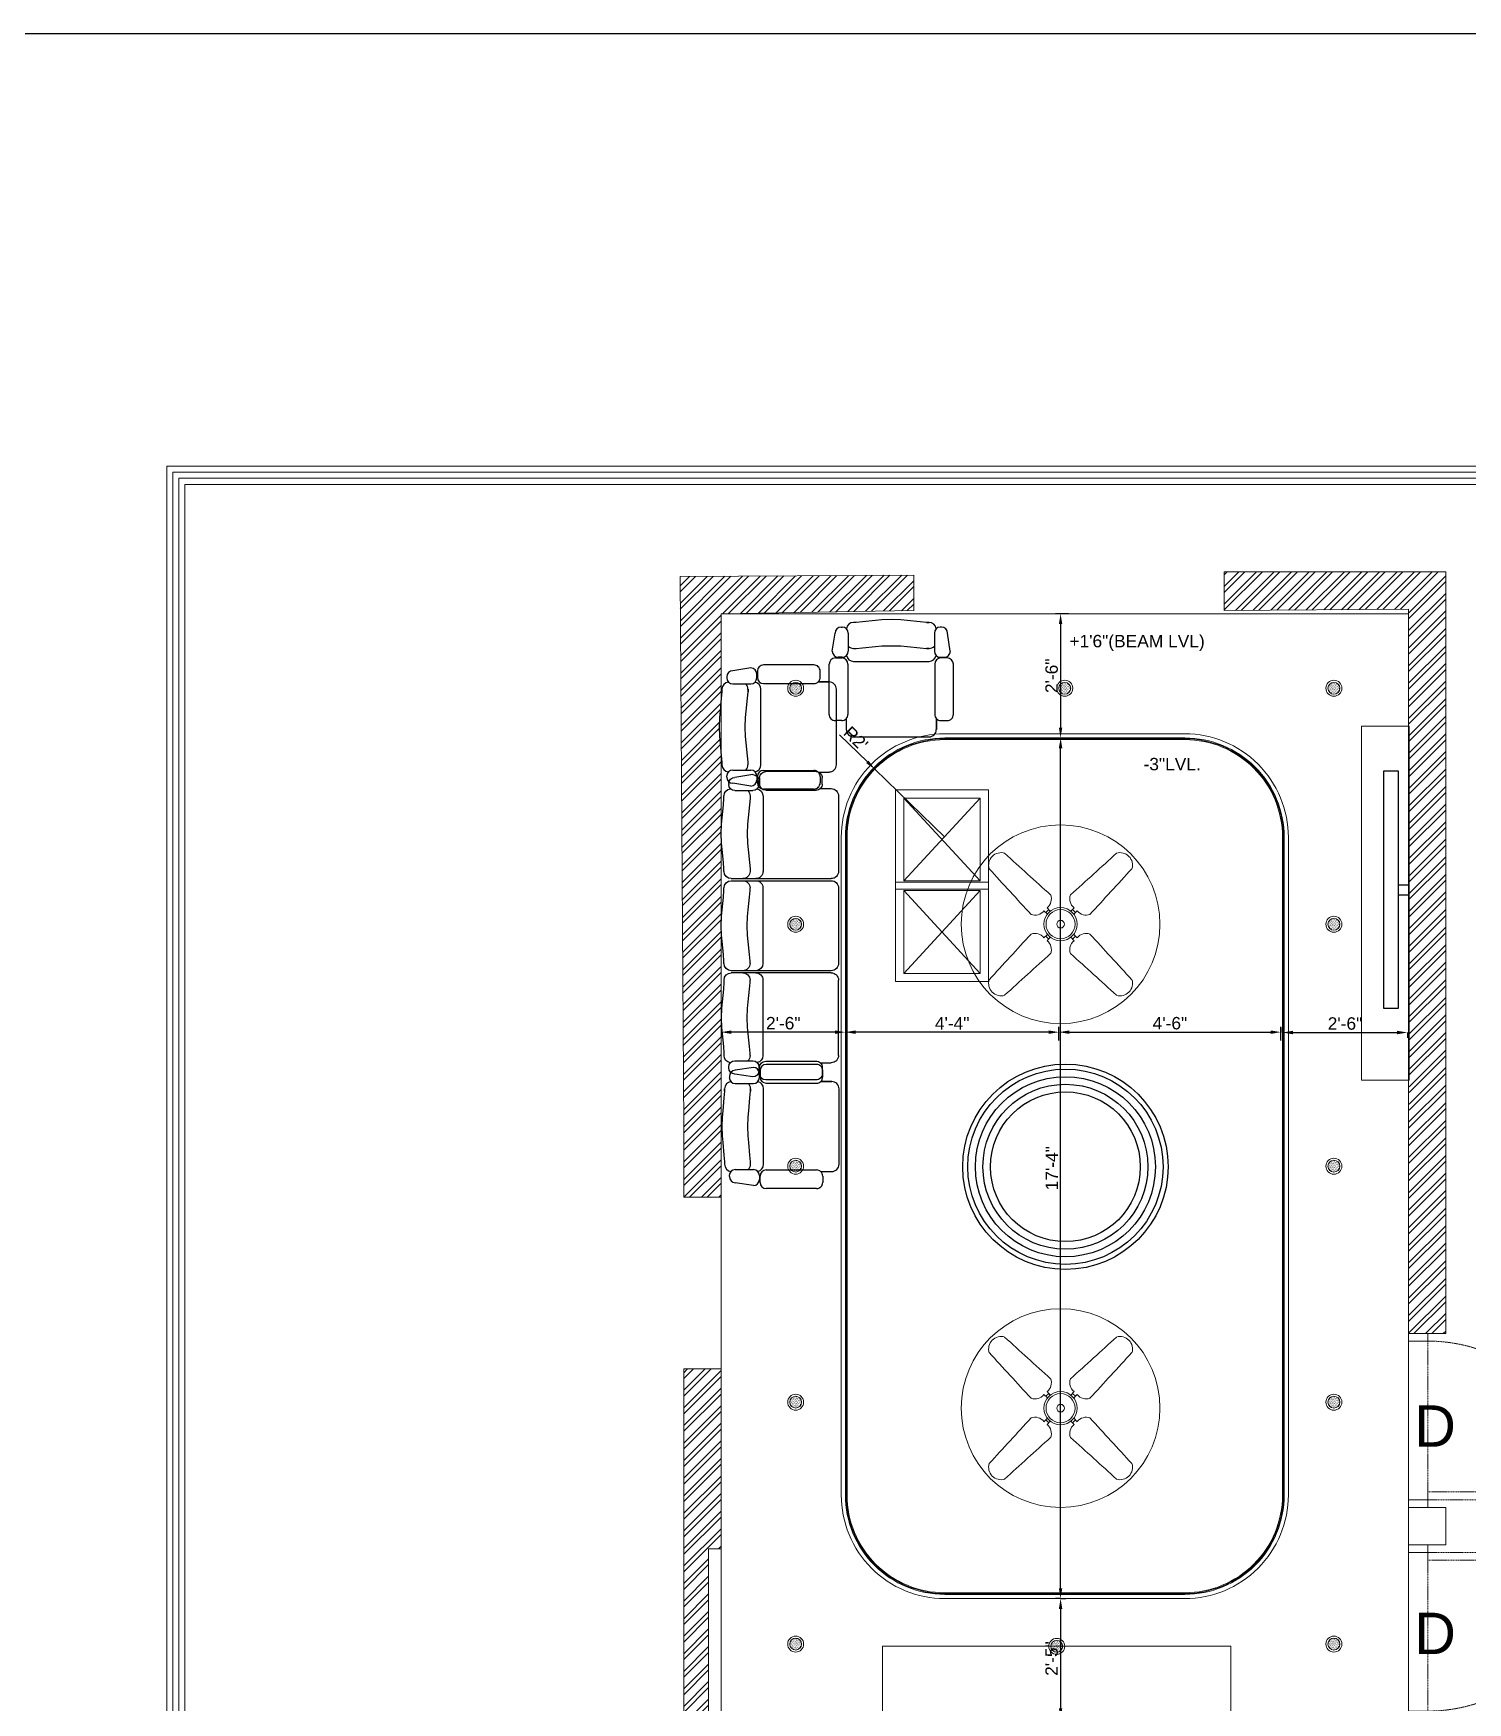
# Model space of a CAD drawing. Header units: inches. Extents: x 213 to 17763, y -4830 to 1802.
# Drawn here: x 12077.8 to 12424.2, y -2871.2 to -2468 of the extents above; entities that cross this region are included whole.
import ezdxf

# ---------------------------------------------------------------- set-up
doc = ezdxf.new("R2010")
doc.units = ezdxf.units.IN
doc.header["$MEASUREMENT"] = 0
for name, pattern in [('ACAD_ISO02W100', [15, 12, -3]), ('AUDIT_D_060311083008-3', [0]), ('DASHED2', [0.375, 0.25, -0.125]), ('HIDDEN', [0.375, 0.25, -0.125])]:
    doc.linetypes.add(name, pattern=pattern)
for name, color, linetype in [('.', 30, 'Continuous'), ('6.text', 6, 'Continuous'), ('A-DOOR', 251, 'AUDIT_D_060311083008-3'), ('A-Door-Frame', 1, 'Continuous'), ('A-Door-Swing', 8, 'HIDDEN'), ('furn', 28, 'Continuous'), ('hatch', 4, 'Continuous'), ('PDF2_0', 7, 'Continuous'), ('PDF3_Text', 1, 'Continuous')]:
    doc.layers.add(name, color=color, linetype=linetype)
doc.layers.add('PDF2_MK. KITCHEN ESSENTAILS', color=7, linetype='Continuous', true_color=0x767676)
doc.layers.add('ROD', color=7, linetype='Continuous', lineweight=9)
doc.styles.add('Arial', font='arial.ttf', dxfattribs={"height": 10})
doc.styles.add('PDF Arial', font='arial.ttf')
doc.styles.get("Standard").update_dxf_attribs({"font": 'arial.ttf'})
doc.dimstyles.new('ISO-25', dxfattribs={"dimtxt": 4.5, "dimasz": 2.5, "dimexe": 1.25, "dimexo": 0.625, "dimtad": 1, "dimdec": 0, "dimlunit": 4, "dimtxsty": 'Standard', "dimcen": 2.5, "dimadec": 0, "dimazin": 0, "dimtfac": 1, "dimtdec": 0, "dimtmove": 0, "dimatfit": 3, "dimfxl": 1, "dimarcsym": 0})

# ---------------------------------------------------------------- blocks, each defined once
blk = doc.blocks.new('EYETY')
at = {"layer": 'furn', "color": 254}
for p, q in [((50110.18, -31682.67), (50110.18, -31680.03)), ((50111.93, -31678.27), (50130.16, -31678.27)), ((50131.92, -31680.03), (50131.92, -31704.17)), ((50132.41, -31704.17), (50132.41, -31680.03)), ((50134.17, -31678.27), (50152.4, -31678.27)), ((50154.16, -31680.03), (50154.16, -31682.67)), ((50154.65, -31680.03), (50154.65, -31704.17)), ((50174.64, -31678.27), (50156.41, -31678.27)), ((50176.4, -31682.67), (50176.4, -31680.03)), ((50106.05, -31683.7), (50106.05, -31695.86)), ((50109.08, -31682.21), (50107.53, -31682.21)), ((50110.56, -31695.86), (50110.56, -31683.7)), ((50154.16, -31682.67), (50154.16, -31704.17)), ((50176.01, -31695.86), (50176.01, -31683.7)), ((50177.49, -31682.21), (50179.04, -31682.21)), ((50180.53, -31683.7), (50180.53, -31695.86)), ((50111.93, -31696.51), (50130.16, -31696.51)), ((50143.29, -31696.51), (50134.17, -31696.51)), ((50152.4, -31696.51), (50143.29, -31696.51)), ((50174.64, -31696.51), (50156.41, -31696.51)), ((50106.79, -31698.96), (50107.48, -31703.33)), ((50107.53, -31697.34), (50109.08, -31697.34)), ((50109.21, -31697.52), (50108.23, -31697.52)), ((50110.65, -31703.33), (50110.65, -31698.96)), ((50111.93, -31699.63), (50112.53, -31699.63)), ((50112.53, -31699.63), (50114.11, -31699.79)), ((50114.11, -31699.79), (50117.22, -31700.07)), ((50117.22, -31700.07), (50118.78, -31700.24)), ((50118.78, -31700.24), (50121.05, -31700.3)), ((50121.05, -31700.3), (50123.32, -31700.24)), ((50123.32, -31700.24), (50124.88, -31700.07)), ((50124.88, -31700.07), (50127.98, -31699.79)), ((50127.98, -31699.79), (50129.57, -31699.63)), ((50129.57, -31699.63), (50130.16, -31699.63)), ((50134.77, -31699.63), (50134.17, -31699.63)), ((50136.35, -31699.79), (50134.77, -31699.63)), ((50139.46, -31700.07), (50136.35, -31699.79)), ((50141.02, -31700.24), (50139.46, -31700.07)), ((50143.29, -31700.3), (50141.02, -31700.24)), ((50145.56, -31700.24), (50143.29, -31700.3)), ((50147.12, -31700.07), (50145.56, -31700.24)), ((50150.22, -31699.79), (50147.12, -31700.07)), ((50151.81, -31699.63), (50150.22, -31699.79)), ((50152.4, -31699.63), (50151.81, -31699.63)), ((50157.01, -31699.63), (50156.41, -31699.63)), ((50158.59, -31699.79), (50157.01, -31699.63)), ((50161.7, -31700.07), (50158.59, -31699.79)), ((50163.25, -31700.24), (50161.7, -31700.07)), ((50165.53, -31700.3), (50163.25, -31700.24)), ((50167.8, -31700.24), (50165.53, -31700.3)), ((50169.36, -31700.07), (50167.8, -31700.24)), ((50172.46, -31699.79), (50169.36, -31700.07)), ((50174.04, -31699.63), (50172.46, -31699.79)), ((50174.64, -31699.63), (50174.04, -31699.63)), ((50175.92, -31703.33), (50175.92, -31698.96)), ((50177.36, -31697.52), (50178.34, -31697.52)), ((50179.04, -31697.34), (50177.49, -31697.34)), ((50179.78, -31698.96), (50179.1, -31703.33)), ((50108.95, -31704.77), (50109.21, -31704.77)), ((50177.63, -31704.77), (50177.36, -31704.77)), ((50112.53, -31705.93), (50111.93, -31705.93)), ((50114.11, -31706.09), (50112.53, -31705.93)), ((50117.22, -31706.37), (50114.11, -31706.09)), ((50118.78, -31706.54), (50117.22, -31706.37)), ((50121.05, -31706.6), (50118.78, -31706.54)), ((50123.32, -31706.54), (50121.05, -31706.6)), ((50124.88, -31706.37), (50123.32, -31706.54)), ((50127.98, -31706.09), (50124.88, -31706.37)), ((50129.57, -31705.93), (50127.98, -31706.09)), ((50130.16, -31705.93), (50129.57, -31705.93)), ((50134.77, -31705.93), (50134.17, -31705.93)), ((50136.35, -31706.09), (50134.77, -31705.93)), ((50139.46, -31706.37), (50136.35, -31706.09)), ((50141.02, -31706.54), (50139.46, -31706.37)), ((50143.29, -31706.6), (50141.02, -31706.54)), ((50145.56, -31706.54), (50143.29, -31706.6)), ((50147.12, -31706.37), (50145.56, -31706.54)), ((50150.22, -31706.09), (50147.12, -31706.37)), ((50151.81, -31705.93), (50150.22, -31706.09)), ((50152.4, -31705.93), (50151.81, -31705.93)), ((50156.41, -31705.93), (50157.01, -31705.93)), ((50157.01, -31705.93), (50158.59, -31706.09)), ((50158.59, -31706.09), (50161.7, -31706.37)), ((50161.7, -31706.37), (50163.25, -31706.54)), ((50163.25, -31706.54), (50165.53, -31706.6)), ((50165.53, -31706.6), (50167.8, -31706.54)), ((50167.8, -31706.54), (50169.36, -31706.37)), ((50169.36, -31706.37), (50172.46, -31706.09)), ((50172.46, -31706.09), (50174.04, -31705.93)), ((50174.04, -31705.93), (50174.64, -31705.93))]:
    blk.add_line(p, q, dxfattribs=at)
at = {"layer": 'furn', "color": 254, "extrusion": (0, 0, -1)}
for centre, major_axis, start_param, end_param in [((50111.93, -31680.03), (1.24, -1.24), 2.356194, 3.926991), ((50130.16, -31680.03), (-1.24, -1.24), 2.356194, 3.926991), ((50134.17, -31680.03), (1.24, -1.24), 2.356194, 3.926991), ((50152.4, -31680.03), (-1.24, -1.24), 2.356194, 3.926991), ((50156.41, -31680.03), (1.24, -1.24), 2.356194, 3.926991), ((50174.64, -31680.03), (-1.24, -1.24), 2.356194, 3.926991), ((50107.53, -31683.7), (1.05, -1.05), 2.356194, 3.926991), ((50109.08, -31683.7), (-1.05, -1.05), 2.356194, 3.926991), ((50177.49, -31683.7), (1.05, -1.05), 2.356194, 3.926991), ((50179.04, -31683.7), (-1.05, -1.05), 2.356194, 3.926991), ((50107.53, -31695.86), (-1.05, -1.05), -0.785398, 0.785398), ((50109.08, -31695.86), (-1.05, -1.05), 3.926991, 5.497787), ((50111.93, -31698.27), (1.24, -1.24), 2.553225, 3.926991), ((50130.16, -31698.27), (-1.24, -1.24), 2.356194, 3.926991), ((50134.17, -31698.27), (1.24, -1.24), 2.356194, 3.926991), ((50152.4, -31698.27), (1.24, -1.24), 3.926991, 5.497787), ((50156.41, -31698.27), (1.24, -1.24), 2.356194, 3.926991), ((50174.64, -31698.27), (-1.24, -1.24), 2.356194, 3.72996), ((50177.49, -31695.86), (-1.05, -1.05), -0.785398, 0.785398), ((50179.04, -31695.86), (-1.05, -1.05), 3.926991, 5.497787), ((50108.23, -31698.96), (-1.02, -1.02), 0.785398, 2.356194), ((50109.21, -31698.96), (1.02, -1.02), 3.926991, 5.497787), ((50111.93, -31701.39), (-1.24, -1.24), 1.538441, 2.356194), ((50130.16, -31701.39), (-1.24, -1.24), 2.356194, 3.926991), ((50134.17, -31701.39), (1.24, -1.24), 2.356194, 3.926991), ((50152.4, -31701.39), (-1.24, -1.24), 2.356194, 3.926991), ((50156.41, -31701.39), (1.24, -1.24), 2.356194, 3.926991), ((50174.64, -31701.39), (-1.24, -1.24), 2.356194, 3.173948), ((50177.36, -31698.96), (-1.02, -1.02), 0.785398, 2.356194), ((50178.34, -31698.96), (1.02, -1.02), 3.926991, 5.497787), ((50108.94, -31703.3), (-1.04, -1.04), -0.788362, 0.767792), ((50109.21, -31703.33), (-1.02, -1.02), 3.926991, 5.497787), ((50111.93, -31704.17), (1.24, -1.24), 0.785398, 2.233985), ((50130.16, -31704.17), (1.24, -1.24), 5.497787, 7.068583), ((50134.17, -31704.17), (-1.24, -1.24), -0.785398, 0.785398), ((50152.4, -31704.17), (-1.24, -1.24), 3.927012, 5.497787), ((50156.41, -31704.17), (-1.24, -1.24), -0.785398, 0.785398), ((50174.64, -31704.17), (-1.24, -1.24), 4.0492, 5.497787), ((50177.36, -31703.33), (1.02, -1.02), 0.785398, 2.356194), ((50177.63, -31703.3), (1.04, -1.04), 5.515393, 7.071548)]:
    blk.add_ellipse(centre, major_axis=major_axis, ratio=1, start_param=start_param, end_param=end_param, dxfattribs=at)
blk = doc.blocks.new('EFSR')
at = {"layer": 'furn', "color": 254}
for p, q in [((11465.46, -9283.77), (11483.69, -9283.77)), ((11462.61, -9287.71), (11461.06, -9287.71)), ((11463.7, -9288.17), (11463.7, -9285.53)), ((11485.45, -9288.17), (11485.45, -9285.53)), ((11485.45, -9285.53), (11485.45, -9288.2)), ((11486.54, -9287.71), (11488.09, -9287.71)), ((11459.57, -9289.2), (11459.57, -9301.36)), ((11464.09, -9301.36), (11464.09, -9289.2)), ((11485.06, -9301.36), (11485.06, -9289.2)), ((11489.57, -9289.2), (11489.57, -9301.36)), ((11460.32, -9304.46), (11461, -9308.83)), ((11461.06, -9302.84), (11462.61, -9302.84)), ((11462.74, -9303.02), (11461.76, -9303.02)), ((11464.18, -9308.83), (11464.18, -9304.46)), ((11465.46, -9302.01), (11483.69, -9302.01)), ((11484.97, -9308.83), (11484.97, -9304.46)), ((11486.41, -9303.02), (11487.39, -9303.02)), ((11488.09, -9302.84), (11486.54, -9302.84)), ((11488.83, -9304.46), (11488.15, -9308.83)), ((11465.46, -9305.13), (11466.05, -9305.13)), ((11466.05, -9305.13), (11467.64, -9305.29)), ((11467.64, -9305.29), (11470.74, -9305.57)), ((11470.74, -9305.57), (11472.3, -9305.74)), ((11472.3, -9305.74), (11474.57, -9305.8)), ((11474.57, -9305.8), (11476.84, -9305.74)), ((11476.84, -9305.74), (11478.4, -9305.57)), ((11478.4, -9305.57), (11481.51, -9305.29)), ((11481.51, -9305.29), (11483.09, -9305.13)), ((11483.69, -9305.13), (11483.09, -9305.13)), ((11483.09, -9305.13), (11483.69, -9305.13)), ((11462.47, -9310.27), (11462.74, -9310.27)), ((11466.05, -9311.43), (11465.46, -9311.43)), ((11467.64, -9311.59), (11466.05, -9311.43)), ((11470.74, -9311.87), (11467.64, -9311.59)), ((11472.3, -9312.04), (11470.74, -9311.87)), ((11474.57, -9312.1), (11472.3, -9312.04)), ((11476.84, -9312.04), (11474.57, -9312.1)), ((11478.4, -9311.87), (11476.84, -9312.04)), ((11481.51, -9311.59), (11478.4, -9311.87)), ((11483.09, -9311.43), (11481.51, -9311.59)), ((11483.09, -9311.43), (11483.69, -9311.43)), ((11483.69, -9311.43), (11483.09, -9311.43)), ((11486.68, -9310.27), (11486.41, -9310.27))]:
    blk.add_line(p, q, dxfattribs=at)
at = {"layer": 'furn', "color": 254, "extrusion": (0, 0, -1)}
for centre, major_axis, start_param, end_param in [((11465.46, -9285.53), (1.24, -1.24), 2.356194, 3.926991), ((11483.69, -9285.53), (-1.24, -1.24), 2.356194, 3.926991), ((11483.69, -9285.53), (-1.24, -1.24), 2.356194, 3.926991), ((11461.06, -9289.2), (1.05, -1.05), 2.356194, 3.926991), ((11462.61, -9289.2), (-1.05, -1.05), 2.356194, 3.926991), ((11486.54, -9289.2), (1.05, -1.05), 2.356194, 3.926991), ((11488.09, -9289.2), (-1.05, -1.05), 2.356194, 3.926991), ((11461.06, -9301.36), (-1.05, -1.05), -0.785398, 0.785398), ((11461.76, -9304.46), (-1.02, -1.02), 0.785398, 2.356194), ((11462.61, -9301.36), (-1.05, -1.05), 3.926991, 5.497787), ((11462.74, -9304.46), (1.02, -1.02), 3.926991, 5.497787), ((11465.46, -9303.77), (1.24, -1.24), 2.553225, 3.926991), ((11483.69, -9303.77), (-1.24, -1.24), 2.356194, 3.72996), ((11483.69, -9303.77), (-1.24, -1.24), 2.356194, 3.72996), ((11486.41, -9304.46), (-1.02, -1.02), 0.785398, 2.356194), ((11486.54, -9301.36), (-1.05, -1.05), -0.785398, 0.785398), ((11487.39, -9304.46), (1.02, -1.02), 3.926991, 5.497787), ((11488.09, -9301.36), (-1.05, -1.05), 3.926991, 5.497787), ((11462.47, -9308.8), (-1.04, -1.04), -0.788362, 0.767792), ((11462.74, -9308.83), (-1.02, -1.02), 3.926991, 5.497787), ((11465.46, -9306.89), (-1.24, -1.24), 1.538441, 2.356194), ((11483.69, -9306.89), (-1.24, -1.24), 2.356194, 3.173948), ((11483.69, -9306.89), (-1.24, -1.24), 2.356194, 3.173948), ((11486.41, -9308.83), (1.02, -1.02), 0.785398, 2.356194), ((11486.68, -9308.8), (1.04, -1.04), 5.515393, 7.071548), ((11465.46, -9309.67), (1.24, -1.24), 0.785398, 2.233985), ((11483.69, -9309.67), (-1.24, -1.24), 4.0492, 5.497787), ((11483.69, -9309.67), (1.24, -1.24), 5.619996, 7.068583)]:
    blk.add_ellipse(centre, major_axis=major_axis, ratio=1, start_param=start_param, end_param=end_param, dxfattribs=at)
blk = doc.blocks.new('etruyteu')
at = {"layer": 'furn', "color": 254}
for p, q in [((46569.76, -93185.41), (46569.76, -93137.7)), ((46569.76, -93137.7), (46572.79, -93137.7)), ((46572.79, -93137.7), (46572.79, -93185.41)), ((46569.76, -93160.55), (46567.74, -93160.55)), ((46567.74, -93160.55), (46567.74, -93162.57)), ((46569.76, -93162.57), (46567.74, -93162.57)), ((46572.79, -93185.41), (46569.76, -93185.41))]:
    blk.add_line(p, q, dxfattribs=at)
blk = doc.blocks.new('*U34')
at = {"layer": 'A-Door-Frame', "lineweight": 5}
for p, q in [((0, -100), (0, 0)), ((900, -100), (900, 0))]:
    blk.add_line(p, q, dxfattribs=at)
for points in [[(0, -100), (40, -100), (40, 0), (0, 0)], [(900, -100), (860, -100), (860, 0), (900, 0)]]:
    blk.add_lwpolyline(points, dxfattribs=at)
at = {"layer": 'A-Door-Swing', "linetype": 'DASHED2', "lineweight": 5}
blk.add_line((47.3, 0), (867.3, 0), dxfattribs=at)
blk.add_lwpolyline([(40, 0), (40, 820), (80, 820), (80, 0)], close=True, dxfattribs=at)
blk.add_arc((40, 0), 820, 360, 90, dxfattribs=at)
blk = doc.blocks.new('3')
at = {"color": 18, "lineweight": 5, "true_color": 0x000000}
for p, q in [((3389, -1076), (3366, -1053)), ((3398, -1045), (3378, -1065)), ((3387, -1033), (3409, -1056)), ((3571, -1033), (3549, -1056)), ((3560, -1045), (3580, -1065)), ((3569, -1076), (3592, -1053)), ((3389, -1215), (3366, -1238)), ((3398, -1246), (3378, -1226)), ((3387, -1258), (3409, -1234)), ((3571, -1258), (3549, -1234)), ((3560, -1246), (3580, -1226)), ((3569, -1215), (3592, -1238))]:
    blk.add_line(p, q, dxfattribs=at)
for radius in [113, 99.1, 26]:
    blk.add_circle((3479, -1145), radius, dxfattribs=at)
for centre, radius, start, end in [((3074, -743), 85, 73.055, 197.3061), ((27553, 26002), 36180, 227.4745, 228.1435), ((-20595, 26002), 36180, 311.8565, 312.5255), ((3884, -743), 85, 342.6939, 106.945), ((-23517, -25390), 36180, 42.2176, 42.8866), ((30474, -25390), 36180, 137.1134, 137.7824), ((3337, -972), 79.4, 309.1111, 19.4903), ((3621, -972), 79.4, 160.5097, 230.8889), ((3304, -1004), 79.4, 250.8708, 321.2501), ((3654, -1004), 79.4, 218.7499, 289.1292), ((-23517, 23099), 36180, 317.1134, 317.7824), ((3304, -1287), 79.4, 38.7499, 109.1292), ((3654, -1287), 79.4, 70.8708, 141.2501), ((30474, 23099), 36180, 222.2176, 222.8866), ((27553, -28293), 36180, 131.8565, 132.5255), ((3337, -1319), 79.4, 340.5097, 50.8889), ((3621, -1319), 79.4, 129.1111, 199.4903), ((-20595, -28293), 36180, 47.4745, 48.1435), ((3074, -1548), 85, 162.6939, 286.945), ((3884, -1548), 85, 253.055, 17.3061)]:
    blk.add_arc(centre, radius, start, end, dxfattribs=at)
blk = doc.blocks.new('OIUHYGFVC')
at = {"color": 2}
for radius in [24.8, 23.58, 21.75, 19.92, 18.09]:
    blk.add_circle((7260.41, -115), radius, dxfattribs=at)
blk = doc.blocks.new('*D911')
at = {"color": 0, "linetype": 'ACAD_ISO02W100', "lineweight": -2, "transparency": 16777216}
for p, q in [((12325.48, -2709.23), (12325.48, -2707.98)), ((12379.08, -2711.23), (12379.08, -2707.98))]:
    blk.add_line(p, q, dxfattribs=at)
at = {"color": 0, "linetype": 'AUDIT_D_060311083008-3', "lineweight": -2, "transparency": 16777216}
blk.add_line((12327.98, -2709.23), (12376.58, -2709.23), dxfattribs=at)
at = {"color": 0, "transparency": 16777216}
for points in [[(12327.98, -2708.82), (12327.98, -2709.65), (12325.48, -2709.23)], [(12376.58, -2708.82), (12376.58, -2709.65), (12379.08, -2709.23)]]:
    blk.add_solid(points, dxfattribs=at)
at = {"layer": 'Defpoints', "color": 0, "transparency": 16777216}
for p in [(12325.48, -2709.23), (12379.08, -2709.23), (12379.08, -2713.78)]:
    blk.add_point(p, dxfattribs=at)
at = {"color": 0, "lineweight": 5, "transparency": 16777216, "insert": (12352.28, -2707.08), "char_height": 3, "attachment_point": 5}
blk.add_mtext('4\'-6"', dxfattribs=at)
blk = doc.blocks.new('*D912')
at = {"color": 0, "linetype": 'ACAD_ISO02W100', "lineweight": -2, "transparency": 16777216}
for p, q in [((12379.48, -2709.32), (12379.48, -2708.07)), ((12409.64, -2709.3), (12409.64, -2710.57))]:
    blk.add_line(p, q, dxfattribs=at)
at = {"color": 0, "linetype": 'AUDIT_D_060311083008-3', "lineweight": -2, "transparency": 16777216}
blk.add_line((12381.98, -2709.32), (12407.14, -2709.32), dxfattribs=at)
at = {"color": 0, "transparency": 16777216}
for points in [[(12381.98, -2708.9), (12381.98, -2709.74), (12379.48, -2709.32)], [(12407.14, -2708.9), (12407.14, -2709.74), (12409.64, -2709.32)]]:
    blk.add_solid(points, dxfattribs=at)
at = {"layer": 'Defpoints', "color": 0, "transparency": 16777216}
for p in [(12409.64, -2708.68), (12379.48, -2709.32), (12409.64, -2709.32)]:
    blk.add_point(p, dxfattribs=at)
at = {"color": 0, "lineweight": 5, "transparency": 16777216, "insert": (12394.56, -2707.16), "char_height": 3, "attachment_point": 5}
blk.add_mtext('2\'-6"', dxfattribs=at)
blk = doc.blocks.new('*D913')
at = {"color": 0, "linetype": 'ACAD_ISO02W100', "lineweight": -2, "transparency": 16777216}
for p, q in [((12273.9, -2709.23), (12273.9, -2710.48)), ((12325.48, -2711.23), (12325.48, -2707.98))]:
    blk.add_line(p, q, dxfattribs=at)
at = {"color": 0, "linetype": 'AUDIT_D_060311083008-3', "lineweight": -2, "transparency": 16777216}
blk.add_line((12322.98, -2709.23), (12276.4, -2709.23), dxfattribs=at)
at = {"color": 0, "transparency": 16777216}
for points in [[(12276.4, -2708.82), (12276.4, -2709.65), (12273.9, -2709.23)], [(12322.98, -2708.82), (12322.98, -2709.65), (12325.48, -2709.23)]]:
    blk.add_solid(points, dxfattribs=at)
at = {"layer": 'Defpoints', "color": 0, "transparency": 16777216}
for p in [(12273.9, -2708.94), (12273.9, -2709.23), (12325.48, -2713.78)]:
    blk.add_point(p, dxfattribs=at)
at = {"color": 0, "lineweight": 5, "transparency": 16777216, "insert": (12299.69, -2707.11), "char_height": 3, "attachment_point": 5}
blk.add_mtext('4\'-4"', dxfattribs=at)
blk = doc.blocks.new('*D914')
at = {"color": 0, "linetype": 'ACAD_ISO02W100', "lineweight": -2, "transparency": 16777216}
for p, q in [((12243.89, -2709.23), (12243.89, -2710.48)), ((12273.9, -2709.23), (12273.9, -2710.48))]:
    blk.add_line(p, q, dxfattribs=at)
at = {"color": 0, "linetype": 'AUDIT_D_060311083008-3', "lineweight": -2, "transparency": 16777216}
blk.add_line((12271.4, -2709.23), (12246.39, -2709.23), dxfattribs=at)
at = {"color": 0, "transparency": 16777216}
for points in [[(12246.39, -2708.82), (12246.39, -2709.65), (12243.89, -2709.23)], [(12271.4, -2708.82), (12271.4, -2709.65), (12273.9, -2709.23)]]:
    blk.add_solid(points, dxfattribs=at)
at = {"layer": 'Defpoints', "color": 0, "transparency": 16777216}
for p in [(12243.89, -2708.76), (12243.89, -2709.23), (12273.9, -2708.94)]:
    blk.add_point(p, dxfattribs=at)
at = {"color": 0, "lineweight": 5, "transparency": 16777216, "insert": (12258.9, -2707.08), "char_height": 3, "attachment_point": 5}
blk.add_mtext('2\'-6"', dxfattribs=at)
blk = doc.blocks.new('*D950')
at = {"color": 0, "linetype": 'AUDIT_D_060311083008-3', "lineweight": -2, "transparency": 16777216}
for p, q in [((12272.49, -2637.41), (12279.21, -2643.96)), ((12297.9, -2662.17), (12281, -2645.7))]:
    blk.add_line(p, q, dxfattribs=at)
at = {"color": 0, "transparency": 16777216}
blk.add_solid([(12279.5, -2643.66), (12278.92, -2644.25), (12281, -2645.7)], dxfattribs=at)
at = {"layer": 'Defpoints', "color": 0, "transparency": 16777216}
for p in [(12281, -2645.7), (12297.9, -2662.17)]:
    blk.add_point(p, dxfattribs=at)
at = {"color": 0, "lineweight": 5, "transparency": 16777216, "insert": (12276.44, -2638.28), "char_height": 3, "attachment_point": 5, "rotation": 315.7394}
blk.add_mtext("R2'", dxfattribs=at)
blk = doc.blocks.new('*D915')
at = {"color": 0, "linetype": 'ACAD_ISO02W100', "lineweight": -2, "transparency": 16777216}
for p, q in [((12327.88, -2608.17), (12324.63, -2608.17)), ((12325.88, -2638.17), (12327.13, -2638.17))]:
    blk.add_line(p, q, dxfattribs=at)
at = {"color": 0, "linetype": 'AUDIT_D_060311083008-3', "lineweight": -2, "transparency": 16777216}
blk.add_line((12325.88, -2610.67), (12325.88, -2635.67), dxfattribs=at)
at = {"color": 0, "transparency": 16777216}
for points in [[(12325.46, -2610.67), (12326.29, -2610.67), (12325.88, -2608.17)], [(12325.46, -2635.67), (12326.29, -2635.67), (12325.88, -2638.17)]]:
    blk.add_solid(points, dxfattribs=at)
at = {"layer": 'Defpoints', "color": 0, "transparency": 16777216}
for p in [(12334.8, -2608.17), (12325.88, -2638.17), (12325.88, -2638.17)]:
    blk.add_point(p, dxfattribs=at)
at = {"color": 0, "lineweight": 5, "transparency": 16777216, "insert": (12323.72, -2623.17), "char_height": 3, "attachment_point": 5, "rotation": 90}
blk.add_mtext('2\'-6"', dxfattribs=at)
blk = doc.blocks.new('*D951')
at = {"color": 0, "linetype": 'ACAD_ISO02W100', "lineweight": -2, "transparency": 16777216}
for p, q in [((12325.88, -2638.17), (12327.13, -2638.17)), ((12325.88, -2846.03), (12327.13, -2846.03))]:
    blk.add_line(p, q, dxfattribs=at)
at = {"color": 0, "linetype": 'AUDIT_D_060311083008-3', "lineweight": -2, "transparency": 16777216}
blk.add_line((12325.88, -2843.53), (12325.88, -2640.67), dxfattribs=at)
at = {"color": 0, "transparency": 16777216}
for points in [[(12325.46, -2640.67), (12326.29, -2640.67), (12325.88, -2638.17)], [(12325.46, -2843.53), (12326.29, -2843.53), (12325.88, -2846.03)]]:
    blk.add_solid(points, dxfattribs=at)
at = {"layer": 'Defpoints', "color": 0, "transparency": 16777216}
for p in [(12325.88, -2638.17), (12325.88, -2638.17), (12325.88, -2846.03)]:
    blk.add_point(p, dxfattribs=at)
at = {"color": 0, "lineweight": 5, "transparency": 16777216, "insert": (12323.74, -2742.1), "char_height": 3, "attachment_point": 5, "rotation": 90}
blk.add_mtext('17\'-4"', dxfattribs=at)
blk = doc.blocks.new('*D916')
at = {"color": 0, "linetype": 'ACAD_ISO02W100', "lineweight": -2, "transparency": 16777216}
for p, q in [((12325.88, -2846.03), (12324.63, -2846.03)), ((12325.88, -2875.03), (12327.13, -2875.03))]:
    blk.add_line(p, q, dxfattribs=at)
at = {"color": 0, "linetype": 'AUDIT_D_060311083008-3', "lineweight": -2, "transparency": 16777216}
blk.add_line((12325.88, -2848.53), (12325.88, -2872.53), dxfattribs=at)
at = {"color": 0, "transparency": 16777216}
for points in [[(12325.46, -2848.53), (12326.29, -2848.53), (12325.88, -2846.03)], [(12325.46, -2872.53), (12326.29, -2872.53), (12325.88, -2875.03)]]:
    blk.add_solid(points, dxfattribs=at)
at = {"layer": 'Defpoints', "color": 0, "transparency": 16777216}
for p in [(12326.08, -2846.03), (12325.88, -2875.03), (12325.88, -2875.03)]:
    blk.add_point(p, dxfattribs=at)
at = {"color": 0, "lineweight": 5, "transparency": 16777216, "insert": (12323.72, -2860.53), "char_height": 3, "attachment_point": 5, "rotation": 90}
blk.add_mtext('2\'-5"', dxfattribs=at)

msp = doc.modelspace()

# ---------------------------------------------------------------- hatches: boundary and pattern name
at = {"layer": '.', "lineweight": 5}
h = msp.add_hatch(dxfattribs=at)
h.set_pattern_fill('ANSI32', color=1, scale=8)
h.set_pattern_definition([(45, (5258.7382, -2623.029), (-2.1213203, 2.1213203), []), (45, (5260.1524, -2623.029), (-2.1213203, 2.1213203), [])])
h.paths.add_polyline_path([(12418.88, -2598.03), (12365.37, -2598.03), (12365.37, -2607.38), (12409.88, -2607.09), (12409.88, -2635.32), (12410.04, -2635.32), (12410.04, -2720.82), (12409.89, -2781.97), (12414.56, -2781.97), (12418.88, -2782.03)])
h.paths.add_polyline_path([(12243.88, -2641.97), (12243.65, -2639.36), (12243.48, -2637.8), (12243.42, -2635.53), (12243.48, -2633.26), (12243.65, -2631.7), (12243.88, -2629.09), (12243.88, -2608.17), (12290.4, -2607.38), (12290.4, -2598.83), (12233.99, -2599.21), (12234.88, -2732.03), (12234.88, -2749.07), (12243.88, -2749.07)])
h.paths.add_polyline_path([(12240.88, -2834.03), (12243.88, -2834.03), (12243.88, -2825.03), (12243.88, -2790.57), (12234.88, -2790.57), (12234.88, -2880.03), (12324.88, -2880.03), (12329.88, -2880.03), (12418.88, -2880.03), (12418.88, -2875.03), (12414.56, -2875.03), (12414.56, -2875.08), (12409.88, -2875.08), (12240.88, -2875.03)])
h.paths.add_polyline_path([(12312.76, -2875.03), (12347.01, -2875.03), (12346.98, -2875.03), (12312.72, -2875.03)], flags=17)
at = {"lineweight": 5}
h = msp.add_hatch(dxfattribs=at)
h.set_pattern_fill('AR-SAND', color=5, scale=0.2)
h.set_pattern_definition([(37.5, (-113677.62647, -240947.27937), (-0.01259867162, 0.3853647538), [0, -0.304, 0, -0.34, 0, -0.325]), (7.5, (-113677.62647, -240947.27937), (0.3539553411, 0.564429213), [0, -0.164, 0, -0.274, 0, -0.105]), (327.5, (-113677.87247, -240947.27937), (0.62282837235, 0.0011318107), [0, -0.1, 0, -0.36, 0, -0.47]), (317.5, (-113677.87247, -240947.2794), (0.6012253209, 0.175535113), [0, -0.05, 0, -0.236, 0, -0.27])])
h.paths.add_polyline_path([(12263.33, -2626.17, -1), (12260.47, -2626.17, -1)])
h = msp.add_hatch(dxfattribs=at)
h.set_pattern_fill('AR-SAND', color=5, scale=0.2)
h.set_pattern_definition([(37.5, (-113612.63572, -240947.27937), (-0.01259867162, 0.3853647538), [0, -0.304, 0, -0.34, 0, -0.325]), (7.5, (-113612.6357, -240947.27937), (0.3539553411, 0.564429213), [0, -0.164, 0, -0.274, 0, -0.105]), (327.5, (-113612.88172, -240947.27937), (0.62282837235, 0.0011318107), [0, -0.1, 0, -0.36, 0, -0.47]), (317.5, (-113612.8817, -240947.2794), (0.6012253209, 0.175535113), [0, -0.05, 0, -0.236, 0, -0.27])])
h.paths.add_polyline_path([(12328.32, -2626.17, -1), (12325.47, -2626.17, -1)])
h = msp.add_hatch(dxfattribs=at)
h.set_pattern_fill('AR-SAND', color=5, scale=0.2)
h.set_pattern_definition([(37.5, (-113547.64498, -240947.27937), (-0.01259867162, 0.3853647538), [0, -0.304, 0, -0.34, 0, -0.325]), (7.5, (-113547.645, -240947.27937), (0.3539553411, 0.564429213), [0, -0.164, 0, -0.274, 0, -0.105]), (327.5, (-113547.89098, -240947.27937), (0.62282837235, 0.0011318107), [0, -0.1, 0, -0.36, 0, -0.47]), (317.5, (-113547.891, -240947.2794), (0.6012253209, 0.175535113), [0, -0.05, 0, -0.236, 0, -0.27])])
h.paths.add_polyline_path([(12393.31, -2626.17, -1), (12390.46, -2626.17, -1)])
h = msp.add_hatch(dxfattribs=at)
h.set_pattern_fill('AR-SAND', color=5, scale=0.2)
h.set_pattern_definition([(37.5, (-113677.62647, -241004.27937), (-0.01259867162, 0.3853647538), [0, -0.304, 0, -0.34, 0, -0.325]), (7.5, (-113677.62647, -241004.27937), (0.3539553411, 0.564429213), [0, -0.164, 0, -0.274, 0, -0.105]), (327.5, (-113677.87247, -241004.27937), (0.62282837235, 0.0011318107), [0, -0.1, 0, -0.36, 0, -0.47]), (317.5, (-113677.87247, -241004.2794), (0.6012253209, 0.175535113), [0, -0.05, 0, -0.236, 0, -0.27])])
h.paths.add_polyline_path([(12263.33, -2683.17, -1), (12260.47, -2683.17, -1)])
h = msp.add_hatch(dxfattribs=at)
h.set_pattern_fill('AR-SAND', color=5, scale=0.2)
h.set_pattern_definition([(37.5, (-113547.64498, -241004.27937), (-0.01259867162, 0.3853647538), [0, -0.304, 0, -0.34, 0, -0.325]), (7.5, (-113547.645, -241004.27937), (0.3539553411, 0.564429213), [0, -0.164, 0, -0.274, 0, -0.105]), (327.5, (-113547.89098, -241004.27937), (0.62282837235, 0.0011318107), [0, -0.1, 0, -0.36, 0, -0.47]), (317.5, (-113547.891, -241004.2794), (0.6012253209, 0.175535113), [0, -0.05, 0, -0.236, 0, -0.27])])
h.paths.add_polyline_path([(12393.31, -2683.17, -1), (12390.46, -2683.17, -1)])
h = msp.add_hatch(dxfattribs=at)
h.set_pattern_fill('AR-SAND', color=5, scale=0.2)
h.set_pattern_definition([(37.5, (-113677.62647, -241062.70764), (-0.01259867162, 0.3853647538), [0, -0.304, 0, -0.34, 0, -0.325]), (7.5, (-113677.62647, -241062.70764), (0.3539553411, 0.564429213), [0, -0.164, 0, -0.274, 0, -0.105]), (327.5, (-113677.87247, -241062.70764), (0.62282837235, 0.0011318107), [0, -0.1, 0, -0.36, 0, -0.47]), (317.5, (-113677.87247, -241062.70764), (0.6012253209, 0.175535113), [0, -0.05, 0, -0.236, 0, -0.27])])
h.paths.add_polyline_path([(12263.33, -2741.6, -1), (12260.47, -2741.6, -1)])
h = msp.add_hatch(dxfattribs=at)
h.set_pattern_fill('AR-SAND', color=5, scale=0.2)
h.set_pattern_definition([(37.5, (-113547.64498, -241062.70764), (-0.01259867162, 0.3853647538), [0, -0.304, 0, -0.34, 0, -0.325]), (7.5, (-113547.645, -241062.70764), (0.3539553411, 0.564429213), [0, -0.164, 0, -0.274, 0, -0.105]), (327.5, (-113547.89098, -241062.70764), (0.62282837235, 0.0011318107), [0, -0.1, 0, -0.36, 0, -0.47]), (317.5, (-113547.891, -241062.70764), (0.6012253209, 0.175535113), [0, -0.05, 0, -0.236, 0, -0.27])])
h.paths.add_polyline_path([(12393.31, -2741.6, -1), (12390.46, -2741.6, -1)])
h = msp.add_hatch(dxfattribs=at)
h.set_pattern_fill('AR-SAND', color=5, scale=0.2)
h.set_pattern_definition([(37.5, (-113677.62647, -241119.70764), (-0.01259867162, 0.3853647538), [0, -0.304, 0, -0.34, 0, -0.325]), (7.5, (-113677.62647, -241119.70764), (0.3539553411, 0.564429213), [0, -0.164, 0, -0.274, 0, -0.105]), (327.5, (-113677.87247, -241119.70764), (0.62282837235, 0.0011318107), [0, -0.1, 0, -0.36, 0, -0.47]), (317.5, (-113677.87247, -241119.70764), (0.6012253209, 0.175535113), [0, -0.05, 0, -0.236, 0, -0.27])])
h.paths.add_polyline_path([(12263.33, -2798.6, -1), (12260.47, -2798.6, -1)])
h = msp.add_hatch(dxfattribs=at)
h.set_pattern_fill('AR-SAND', color=5, scale=0.2)
h.set_pattern_definition([(37.5, (-113547.64498, -241119.70764), (-0.01259867162, 0.3853647538), [0, -0.304, 0, -0.34, 0, -0.325]), (7.5, (-113547.645, -241119.70764), (0.3539553411, 0.564429213), [0, -0.164, 0, -0.274, 0, -0.105]), (327.5, (-113547.89098, -241119.70764), (0.62282837235, 0.0011318107), [0, -0.1, 0, -0.36, 0, -0.47]), (317.5, (-113547.891, -241119.70764), (0.6012253209, 0.175535113), [0, -0.05, 0, -0.236, 0, -0.27])])
h.paths.add_polyline_path([(12393.31, -2798.6, -1), (12390.46, -2798.6, -1)])
h = msp.add_hatch(dxfattribs=at)
h.set_pattern_fill('AR-SAND', color=5, scale=0.2)
h.set_pattern_definition([(37.5, (-113677.62647, -241178.1359), (-0.01259867162, 0.3853647538), [0, -0.304, 0, -0.34, 0, -0.325]), (7.5, (-113677.62647, -241178.1359), (0.3539553411, 0.564429213), [0, -0.164, 0, -0.274, 0, -0.105]), (327.5, (-113677.87247, -241178.1359), (0.62282837235, 0.0011318107), [0, -0.1, 0, -0.36, 0, -0.47]), (317.5, (-113677.87247, -241178.1359), (0.6012253209, 0.175535113), [0, -0.05, 0, -0.236, 0, -0.27])])
h.paths.add_polyline_path([(12263.33, -2857.03, -1), (12260.47, -2857.03, -1)])
h = msp.add_hatch(dxfattribs=at)
h.set_pattern_fill('AR-SAND', color=5, scale=0.2)
h.set_pattern_definition([(37.5, (-113614.57857, -241178.6799), (-0.01259867162, 0.3853647538), [0, -0.304, 0, -0.34, 0, -0.325]), (7.5, (-113614.57857, -241178.6799), (0.3539553411, 0.564429213), [0, -0.164, 0, -0.274, 0, -0.105]), (327.5, (-113614.82457, -241178.6799), (0.62282837235, 0.0011318107), [0, -0.1, 0, -0.36, 0, -0.47]), (317.5, (-113614.82457, -241178.6799), (0.6012253209, 0.175535113), [0, -0.05, 0, -0.236, 0, -0.27])])
h.paths.add_polyline_path([(12326.38, -2857.57, -1), (12323.52, -2857.57, -1)])
h = msp.add_hatch(dxfattribs=at)
h.set_pattern_fill('AR-SAND', color=5, scale=0.2)
h.set_pattern_definition([(37.5, (-113547.64498, -241178.1359), (-0.01259867162, 0.3853647538), [0, -0.304, 0, -0.34, 0, -0.325]), (7.5, (-113547.645, -241178.1359), (0.3539553411, 0.564429213), [0, -0.164, 0, -0.274, 0, -0.105]), (327.5, (-113547.89098, -241178.1359), (0.62282837235, 0.0011318107), [0, -0.1, 0, -0.36, 0, -0.47]), (317.5, (-113547.891, -241178.1359), (0.6012253209, 0.175535113), [0, -0.05, 0, -0.236, 0, -0.27])])
h.paths.add_polyline_path([(12393.31, -2857.03, -1), (12390.46, -2857.03, -1)])

# ---------------------------------------------------------------- linework, layer by layer
at = {"color": 254, "lineweight": 5}
for p, q in [((12306.49, -2652.68), (12288.02, -2672.68)), ((12288.02, -2652.68), (12306.49, -2672.68)), ((12306.49, -2675.03), (12288.02, -2695.03)), ((12288.02, -2675.03), (12306.49, -2695.03))]:
    msp.add_line(p, q, dxfattribs=at)
at = {"lineweight": 5}
for p in [(12418.88, -2824.03), (12409.88, -2833.03)]:
    msp.add_line(p, (12418.88, -2833.03), dxfattribs=at)
msp.add_lwpolyline([(10883.5, -2468), (15562, -2468), (15562, -4830), (10883.5, -4830)], close=True)
msp.add_lwpolyline([(12243.9, -2608.17), (12409.88, -2608.17), (12409.88, -2875.03), (12243.9, -2875.03)], close=True, dxfattribs=at)
for points in [[(12297.9, -2637.17), (12355.88, -2637.17, -0.414214), (12380.88, -2662.17), (12380.88, -2821.03, -0.414214), (12355.88, -2846.03), (12297.9, -2846.03, -0.414214), (12272.9, -2821.03), (12272.9, -2662.17, -0.414214)], [(12297.9, -2638.17), (12355.88, -2638.17, -0.414214), (12379.88, -2662.17), (12379.88, -2821.03, -0.414214), (12355.88, -2845.03), (12297.9, -2845.03, -0.414214), (12273.9, -2821.03), (12273.9, -2662.17, -0.414214)]]:
    msp.add_lwpolyline(points, format="xyb", close=True, dxfattribs=at)
at = {"color": 53, "lineweight": 5}
for points in [[(12297.9, -2638.37), (12355.88, -2638.37, -0.414214), (12379.68, -2662.17), (12379.68, -2821.03, -0.414214), (12355.88, -2844.83), (12297.9, -2844.83, -0.414214), (12274.1, -2821.03), (12274.1, -2662.17, -0.414214)], [(12297.9, -2638.57), (12355.88, -2638.57, -0.414214), (12379.48, -2662.17), (12379.48, -2821.03, -0.414214), (12355.88, -2844.63), (12297.9, -2844.63, -0.414214), (12274.3, -2821.03), (12274.3, -2662.17, -0.414214)]]:
    msp.add_lwpolyline(points, format="xyb", close=True, dxfattribs=at)
at = {"color": 254, "lineweight": 5}
for points in [[(12308.49, -2650.68), (12286.02, -2650.68), (12286.02, -2674.68), (12308.49, -2674.68)], [(12306.49, -2652.68), (12288.02, -2652.68), (12288.02, -2672.68), (12306.49, -2672.68)], [(12308.49, -2673.03), (12286.02, -2673.03), (12286.02, -2697.03), (12308.49, -2697.03)], [(12306.49, -2675.03), (12288.02, -2675.03), (12288.02, -2695.03), (12306.49, -2695.03)]]:
    msp.add_lwpolyline(points, close=True, dxfattribs=at)
at = {"color": 5, "lineweight": 5}
for centre, radius in [((12261.9, -2626.17), 1.93), ((12326.89, -2626.17), 1.93), ((12391.88, -2626.17), 1.93), ((12261.9, -2626.17), 1.43), ((12326.89, -2626.17), 1.43), ((12391.88, -2626.17), 1.43), ((12261.9, -2683.17), 1.93), ((12261.9, -2683.17), 1.43), ((12391.88, -2683.17), 1.93), ((12391.88, -2683.17), 1.43), ((12261.9, -2741.6), 1.93), ((12261.9, -2741.6), 1.43), ((12391.88, -2741.6), 1.93), ((12391.88, -2741.6), 1.43), ((12261.9, -2798.6), 1.93), ((12261.9, -2798.6), 1.43), ((12391.88, -2798.6), 1.93), ((12391.88, -2798.6), 1.43), ((12261.9, -2857.03), 1.93), ((12261.9, -2857.03), 1.43), ((12324.95, -2857.57), 1.93), ((12324.95, -2857.57), 1.43), ((12391.88, -2857.03), 1.93), ((12391.88, -2857.03), 1.43)]:
    msp.add_circle(centre, radius, dxfattribs=at)
at = {"color": 250, "lineweight": 5}
for centre in [(12325.88, -2683.17), (12325.88, -2800.03)]:
    msp.add_circle(centre, 24, dxfattribs=at)
at = {"layer": 'PDF2_0', "lineweight": 5}
msp.add_lwpolyline([(12504.53, -2914.41), (12110.05, -2914.41), (12110.05, -2572.55), (12592.19, -2572.55), (12592.19, -2826.76, -0.414214)], format="xyb", close=True, dxfattribs=at)
for points in [[(12504.53, -2912.97), (12111.5, -2912.97), (12111.5, -2574), (12590.74, -2574), (12590.74, -2826.76, -0.414214), (12504.53, -2912.97)], [(12504.53, -2911.5), (12112.96, -2911.5), (12112.96, -2575.46), (12589.28, -2575.46), (12589.28, -2826.76, -0.414214), (12504.53, -2911.5)]]:
    msp.add_lwpolyline(points, format="xyb", dxfattribs=at)
msp.add_lwpolyline([(12114.42, -2576.92), (12507.31, -2576.92), (12507.31, -2900.84), (12114.42, -2900.84)], close=True, dxfattribs=at)
at = {"layer": 'PDF2_MK. KITCHEN ESSENTAILS', "lineweight": 5}
msp.add_lwpolyline([(12114.42, -2900.84), (12507.31, -2900.84), (12507.31, -2576.92), (12114.42, -2576.92)], close=True, dxfattribs=at)
at = {"layer": 'ROD', "lineweight": 5}
for p, q in [((12233.99, -2599.21), (12290.4, -2598.83)), ((12234.88, -2732.03), (12233.99, -2599.21)), ((12418.88, -2598.03), (12365.37, -2598.03)), ((12418.88, -2782.03), (12418.88, -2598.03)), ((12243.88, -2608.17), (12290.4, -2607.38)), ((12243.88, -2749.07), (12243.88, -2608.17)), ((12365.37, -2607.38), (12409.88, -2607.09)), ((12409.88, -2607.09), (12409.88, -2782.03)), ((12243.88, -2732.03), (12243.88, -2723.03)), ((12234.88, -2732.03), (12234.88, -2749.07)), ((12409.88, -2782.03), (12418.88, -2782.03)), ((12243.88, -2834.03), (12243.88, -2825.03)), ((12409.88, -2824.03), (12409.88, -2833.03)), ((12418.88, -2824.03), (12409.88, -2824.03)), ((12240.88, -2875.03), (12240.88, -2834.03)), ((12243.88, -2834.03), (12240.88, -2834.03))]:
    msp.add_line(p, q, dxfattribs=at)
for points in [[(12290.4, -2607.38), (12290.4, -2598.83)], [(12365.37, -2598.03), (12365.37, -2607.38)], [(12234.88, -2749.07), (12234.88, -2732.03)], [(12243.88, -2732.03), (12243.88, -2749.07)], [(12234.88, -2749.07), (12243.88, -2749.07)], [(12234.88, -2880.03), (12234.88, -2790.57)], [(12243.88, -2790.57), (12234.88, -2790.57)], [(12243.88, -2790.57), (12243.88, -2825.03)]]:
    msp.add_lwpolyline(points, dxfattribs=at)
at = {"layer": 'ROD', "color": 254, "lineweight": 5}
for points in [[(12410.04, -2720.82), (12410.04, -2635.32), (12398.57, -2635.32), (12398.57, -2720.82)], [(12282.88, -2875.03), (12367.02, -2875.03), (12367.02, -2857.57), (12282.88, -2857.57)]]:
    msp.add_lwpolyline(points, close=True, dxfattribs=at)

# ---------------------------------------------------------------- block references
at = {"color": 254, "lineweight": 5, "rotation": 270}
msp.add_blockref('EYETY', (43950.52, 47459.76), dxfattribs=at)
at = {"lineweight": 5, "xscale": 0.03546819263372884, "yscale": 0.03546819263372884, "zscale": 0.03546819263372884}
msp.add_blockref('3', (12202.48, -2642.54), dxfattribs=at)
at = {"lineweight": 5}
msp.add_blockref('OIUHYGFVC', (5066.63, -2626.74), dxfattribs=at)
at = {"lineweight": 5, "xscale": -0.03546819263372884, "yscale": 0.03546819263372884, "zscale": 0.03546819263372884, "rotation": 180}
msp.add_blockref('3', (12202.48, -2840.66), dxfattribs=at)
at = {"layer": 'A-DOOR', "lineweight": 5, "yscale": 0.04672722581929388, "zscale": 0.04672722581929388, "rotation": 270}
for p, xscale in [((12414.56, -2824.03), -0.04672722581929388), ((12414.56, -2833.03), 0.04672722581929388)]:
    msp.add_blockref('*U34', p, dxfattribs=dict(at, xscale=xscale))
at = {"layer": 'hatch', "color": 254, "lineweight": 5, "xscale": -1}
for p, rotation in [((810.42, -11921.69), 180), ((21555.52, -14110.1), 270), ((21556.15, -14206.6), 270)]:
    msp.add_blockref('EFSR', p, dxfattribs=dict(at, rotation=rotation))
at = {"layer": 'ROD', "color": 254, "lineweight": 5, "xscale": -1.2, "yscale": 1.2, "zscale": 1.2}
msp.add_blockref('etruyteu', (68291.17, 109119.05), dxfattribs=at)

# ---------------------------------------------------------------- texts
at = {"layer": '6.text', "lineweight": 5, "char_height": 10, "attachment_point": 1, "style": 'Arial'}
for insert in [(12411.25, -2799.36), (12411.25, -2849.45)]:
    msp.add_mtext_dynamic_manual_height_columns('D', width=9, gutter_width=45, heights=[0], dxfattribs=dict(at, insert=insert))
at = {"layer": 'PDF3_Text', "lineweight": 5, "char_height": 3, "attachment_point": 9, "style": 'PDF Arial'}
for s, insert in [('+1\'6"(BEAM LVL)', (12360.69, -2617.18)), ('-3"LVL.', (12359.74, -2646.03))]:
    msp.add_mtext_dynamic_manual_height_columns(s, width=36.0927, gutter_width=949.34, heights=[0], dxfattribs=dict(at, insert=insert))

# ---------------------------------------------------------------- dimensions: what is measured, and where the dimension line sits
at = {"lineweight": 5}
for base, p1, p2, picture, middle in [((12325.88, -2638.17), (12334.8, -2608.17), (12325.88, -2638.17), '*D915', (12323.72, -2623.17)), ((12325.88, -2638.17), (12325.88, -2846.03), (12325.88, -2638.17), '*D951', (12323.74, -2742.1)), ((12325.88, -2875.03), (12326.08, -2846.03), (12325.88, -2875.03), '*D916', (12323.72, -2860.53))]:
    dim = msp.add_linear_dim(base=base, p1=p1, p2=p2, angle=90, dimstyle='ISO-25', override={"dimtxt": 3, "dimtmove": 1, "dimfxl": 2, "dimfxlon": 1, "dimarcsym": 2}, dxfattribs=at)
    dim.commit()
    dim.dimension.update_dxf_attribs({"geometry": picture, "text_midpoint": middle})
dim = msp.add_radius_dim(center=(12297.9, -2662.17), mpoint=(12281, -2645.7), dimstyle='ISO-25', override={"dimtxt": 3, "dimtmove": 1, "dimfxl": 2, "dimfxlon": 1, "dimarcsym": 2}, dxfattribs=at)
dim.commit()
dim.dimension.update_dxf_attribs({"geometry": '*D950', "text_midpoint": (12276.44, -2638.28)})
for base, p1, p2, picture, middle in [((12243.89, -2709.23), (12273.9, -2708.94), (12243.89, -2708.76), '*D914', (12258.9, -2707.08)), ((12273.9, -2709.23), (12325.48, -2713.78), (12273.9, -2708.94), '*D913', (12299.69, -2707.11)), ((12379.08, -2709.23), (12325.48, -2709.23), (12379.08, -2713.78), '*D911', (12352.28, -2707.08)), ((12409.64, -2709.32), (12379.48, -2709.32), (12409.64, -2708.68), '*D912', (12394.56, -2707.16))]:
    dim = msp.add_linear_dim(base=base, p1=p1, p2=p2, dimstyle='ISO-25', override={"dimtxt": 3, "dimtmove": 1, "dimfxl": 2, "dimfxlon": 1, "dimarcsym": 2}, dxfattribs=at)
    dim.commit()
    dim.dimension.update_dxf_attribs({"geometry": picture, "text_midpoint": middle})

doc.saveas('drawing.dxf')
